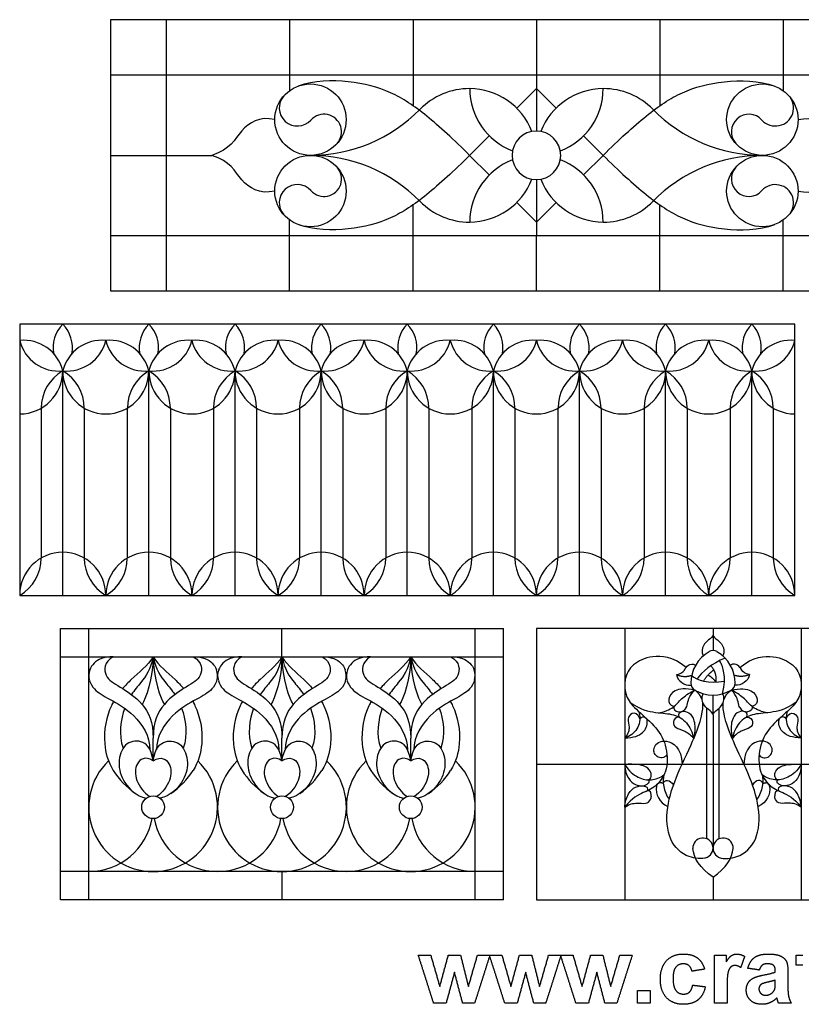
# Model space of a CAD drawing. Header units: millimetres. Extents: x -150 to 141, y -141 to 148.
# Drawn here: x -149.7 to -31.5, y -138.2 to 10.5 of the extents above; entities that cross this region are included whole.
import ezdxf

# ---------------------------------------------------------------- set-up
doc = ezdxf.new("R2010")
doc.units = ezdxf.units.MM
doc.header["$MEASUREMENT"] = 0
doc.layers.add('Layer 03', color=5, linetype='Continuous')

msp = doc.modelspace()

# ---------------------------------------------------------------- linework, layer by layer
at = {"layer": 'Layer 03'}
for p, q in [((-127.55, 10.46), (-127.55, -30.51)), ((-108.92, 10.46), (-108.92, -0.27)), ((-90.29, 10.46), (-90.29, -2.54)), ((-53.03, 10.46), (-53.03, -2.54)), ((-34.4, 10.46), (-34.4, -0.27)), ((-7.37, 2.06), (-135.94, 2.06)), ((-74.62, -2.91), (-71.66, 0.05)), ((-68.7, -2.91), (-71.66, 0.05)), ((-81.74, -10.03), (-78.78, -7.07)), ((-61.58, -10.03), (-64.54, -7.07)), ((-81.74, -10.03), (-78.78, -12.99)), ((-61.58, -10.03), (-64.54, -12.99)), ((-90.29, -30.51), (-90.29, -17.51)), ((-74.62, -17.15), (-71.66, -20.11)), ((-68.7, -17.15), (-71.66, -20.11)), ((-53.03, -30.51), (-53.03, -17.51)), ((-108.92, -30.51), (-108.92, -19.79)), ((-34.4, -30.51), (-34.4, -19.79)), ((-135.94, -22.12), (-7.37, -22.12)), ((-32.65, -35.51), (-149.67, -35.51)), ((-149.67, -35.51), (-149.67, -76.48)), ((-32.65, -76.48), (-32.65, -35.51)), ((-149.67, -76.48), (-32.65, -76.48)), ((-143.5, -81.48), (-76.65, -81.48)), ((-143.5, -122.45), (-143.5, -81.48)), ((-139.24, -122.45), (-139.24, -81.48)), ((-80.91, -122.45), (-80.91, -81.48)), ((-76.65, -122.45), (-76.65, -81.48)), ((-71.65, -81.48), (-71.65, -122.45)), ((-18.36, -81.48), (-71.65, -81.48)), ((-58.32, -81.48), (-58.32, -122.45)), ((-45, -81.48), (-45, -82.42)), ((-31.68, -81.48), (-31.68, -122.45)), ((-143.5, -85.74), (-76.65, -85.74)), ((-45.94, -113.25), (-45.94, -93.52)), ((-44.06, -113.25), (-44.06, -93.52)), ((-45, -94.54), (-45, -114.65)), ((-76.65, -118.19), (-143.5, -118.19)), ((-45, -119.06), (-45, -122.45)), ((-76.65, -122.45), (-143.5, -122.45)), ((-71.65, -122.45), (-18.36, -122.45))]:
    msp.add_line(p, q, dxfattribs=at)
msp.add_lwpolyline([(-135.94, -30.51), (-7.37, -30.51), (-7.37, 10.46), (-135.94, 10.46)], close=True, dxfattribs=at)
for points in [[(-71.66, 10.46), (-71.66, 2.06)], [(-71.66, 2.06), (-71.66, -6.36)], [(-135.94, -10.03), (-127.55, -10.03)], [(-127.55, -10.03), (-120.66, -10.03)], [(-71.66, -13.7), (-71.66, -22.12)], [(-71.66, -30.51), (-71.66, -22.12)], [(-143.17, -76.48), (-143.17, -42.58)], [(-130.16, -76.48), (-130.16, -42.58)], [(-117.16, -76.48), (-117.16, -42.58)], [(-104.16, -76.48), (-104.16, -42.58)], [(-91.16, -76.48), (-91.16, -42.58)], [(-78.16, -76.48), (-78.16, -42.58)], [(-65.16, -76.48), (-65.16, -42.58)], [(-52.15, -76.48), (-52.15, -42.58)], [(-39.15, -76.48), (-39.15, -42.58)], [(-146.42, -48.21), (-146.42, -70.85)], [(-139.92, -48.21), (-139.92, -70.85)], [(-133.42, -48.21), (-133.42, -70.85)], [(-126.91, -48.21), (-126.91, -70.85)], [(-120.41, -48.21), (-120.41, -70.85)], [(-113.91, -48.21), (-113.91, -70.85)], [(-107.41, -48.21), (-107.41, -70.85)], [(-100.91, -48.21), (-100.91, -70.85)], [(-94.41, -48.21), (-94.41, -70.85)], [(-87.91, -48.21), (-87.91, -70.85)], [(-81.41, -48.21), (-81.41, -70.85)], [(-74.91, -48.21), (-74.91, -70.85)], [(-68.41, -48.21), (-68.41, -70.85)], [(-61.9, -48.21), (-61.9, -70.85)], [(-55.4, -48.21), (-55.4, -70.85)], [(-48.9, -48.21), (-48.9, -70.85)], [(-42.4, -48.21), (-42.4, -70.85)], [(-35.9, -48.21), (-35.9, -70.85)], [(-110.07, -85.74), (-110.07, -81.48)], [(-45, -82.42), (-45, -84.82)], [(-45, -94.54), (-45, -91.53)], [(-71.65, -101.97), (-18.36, -101.97)], [(-110.07, -118.19), (-110.07, -122.45)]]:
    msp.add_lwpolyline(points, dxfattribs=at)
for centre, radius in [((-105.77, -4.64), 5.39), ((-37.55, -4.64), 5.39), ((-105.77, -15.42), 5.39), ((-37.55, -15.42), 5.39), ((-129.52, -108.47), 1.72), ((-110.07, -108.47), 1.72), ((-90.63, -108.47), 1.72)]:
    msp.add_circle(centre, radius, dxfattribs=at)
for centre, radius, start, end in [((-81.76, -10.45), 10.5, 89.8632, 135.5437), ((-71.63, 0.07), 10.1, 180.1368, 248.9231), ((-81.76, -10.05), 10.1, 21.0769, 89.8632), ((-61.56, -10.05), 10.1, 90.1368, 158.9231), ((-71.68, 0.07), 10.1, 291.0769, 359.8632), ((-61.55, -10.45), 10.5, 44.4563, 90.1368), ((-107.74, -2.86), 2.74, 138.0046, 318.0046), ((-35.58, -2.86), 2.74, 221.9954, 41.9954), ((-105.77, 13.11), 23.13, 270, 315.5437), ((-103.73, -6.47), 2.65, 318.0046, 138.0046), ((-37.55, 13.11), 23.13, 224.4563, 270), ((-39.58, -6.47), 2.65, 41.9954, 221.9954), ((-71.66, -10.03), 3.67, 90, 270), ((-71.66, -10.03), 3.67, 270, 90), ((-105.77, -33.16), 23.13, 44.4563, 90), ((-37.55, -33.16), 23.13, 90, 135.5437), ((-103.73, -13.59), 2.65, 221.9954, 41.9954), ((-71.63, -20.13), 10.1, 111.0769, 179.8632), ((-71.68, -20.13), 10.1, 0.1368, 68.9231), ((-39.58, -13.59), 2.65, 138.0046, 318.0046), ((-107.74, -17.19), 2.74, 41.9954, 221.9954), ((-81.76, -10), 10.1, 270.1368, 338.9231), ((-61.56, -10), 10.1, 201.0769, 269.8632), ((-35.58, -17.19), 2.74, 318.0046, 138.0046), ((-81.76, -9.61), 10.5, 224.4563, 270.1368), ((-61.55, -9.61), 10.5, 269.8632, 315.5437), ((-139.59, -39.05), 5.03, 135.3479, 190.737), ((-146.74, -39.05), 5.03, 349.263, 44.6521), ((-126.59, -39.05), 5.03, 135.3479, 190.737), ((-133.74, -39.05), 5.03, 349.263, 44.6521), ((-113.58, -39.05), 5.03, 135.3479, 190.737), ((-120.74, -39.05), 5.03, 349.263, 44.6521), ((-100.58, -39.05), 5.03, 135.3479, 190.737), ((-107.74, -39.05), 5.03, 349.263, 44.6521), ((-87.58, -39.05), 5.03, 135.3479, 190.737), ((-94.74, -39.05), 5.03, 349.263, 44.6521), ((-74.58, -39.05), 5.03, 135.3479, 190.737), ((-81.74, -39.05), 5.03, 349.263, 44.6521), ((-61.58, -39.05), 5.03, 135.3479, 190.737), ((-68.73, -39.05), 5.03, 349.263, 44.6521), ((-48.58, -39.05), 5.03, 135.3479, 190.737), ((-55.73, -39.05), 5.03, 349.263, 44.6521), ((-35.57, -39.05), 5.03, 135.3479, 190.737), ((-42.73, -39.05), 5.03, 349.263, 44.6521), ((-149.05, -44.02), 6.06, 13.6873, 95.8), ((-143.78, -36.55), 6.06, 193.6873, 275.8), ((-137.28, -44.02), 6.06, 84.2, 166.3127), ((-142.55, -36.55), 6.06, 264.2, 346.3127), ((-136.05, -44.02), 6.06, 13.6873, 95.8), ((-130.78, -36.55), 6.06, 193.6873, 275.8), ((-124.28, -44.02), 6.06, 84.2, 166.3127), ((-129.55, -36.55), 6.06, 264.2, 346.3127), ((-123.05, -44.02), 6.06, 13.6873, 95.8), ((-117.78, -36.55), 6.06, 193.6873, 275.8), ((-111.27, -44.02), 6.06, 84.2, 166.3127), ((-116.55, -36.55), 6.06, 264.2, 346.3127), ((-110.05, -44.02), 6.06, 13.6873, 95.8), ((-104.77, -36.55), 6.06, 193.6873, 275.8), ((-98.27, -44.02), 6.06, 84.2, 166.3127), ((-103.55, -36.55), 6.06, 264.2, 346.3127), ((-97.05, -44.02), 6.06, 13.6873, 95.8), ((-91.77, -36.55), 6.06, 193.6873, 275.8), ((-85.27, -44.02), 6.06, 84.2, 166.3127), ((-90.55, -36.55), 6.06, 264.2, 346.3127), ((-84.05, -44.02), 6.06, 13.6873, 95.8), ((-78.77, -36.55), 6.06, 193.6873, 275.8), ((-72.27, -44.02), 6.06, 84.2, 166.3127), ((-77.54, -36.55), 6.06, 264.2, 346.3127), ((-71.04, -44.02), 6.06, 13.6873, 95.8), ((-65.77, -36.55), 6.06, 193.6873, 275.8), ((-59.27, -44.02), 6.06, 84.2, 166.3127), ((-64.54, -36.55), 6.06, 264.2, 346.3127), ((-58.04, -44.02), 6.06, 13.6873, 95.8), ((-52.77, -36.55), 6.06, 193.6873, 275.8), ((-46.27, -44.02), 6.06, 84.2, 166.3127), ((-51.54, -36.55), 6.06, 264.2, 346.3127), ((-45.04, -44.02), 6.06, 13.6873, 95.8), ((-39.76, -36.55), 6.06, 193.6873, 275.8), ((-33.26, -44.02), 6.06, 84.2, 166.3127), ((-38.54, -36.55), 6.06, 264.2, 346.3127), ((-149.67, -42.58), 6.5, 270, 360), ((-139.92, -48.21), 6.5, 120, 180), ((-146.42, -48.21), 6.5, 0, 60), ((-136.67, -42.58), 6.5, 180, 270), ((-136.67, -42.58), 6.5, 270, 360), ((-126.91, -48.21), 6.5, 120, 180), ((-123.66, -42.58), 6.5, 180, 270), ((-133.42, -48.21), 6.5, 0, 60), ((-123.66, -42.58), 6.5, 270, 360), ((-113.91, -48.21), 6.5, 120, 180), ((-110.66, -42.58), 6.5, 180, 270), ((-120.41, -48.21), 6.5, 0, 60), ((-110.66, -42.58), 6.5, 270, 360), ((-100.91, -48.21), 6.5, 120, 180), ((-97.66, -42.58), 6.5, 180, 270), ((-107.41, -48.21), 6.5, 0, 60), ((-97.66, -42.58), 6.5, 270, 360), ((-87.91, -48.21), 6.5, 120, 180), ((-84.66, -42.58), 6.5, 180, 270), ((-94.41, -48.21), 6.5, 0, 60), ((-84.66, -42.58), 6.5, 270, 360), ((-74.91, -48.21), 6.5, 120, 180), ((-71.66, -42.58), 6.5, 180, 270), ((-81.41, -48.21), 6.5, 0, 60), ((-71.66, -42.58), 6.5, 270, 360), ((-61.9, -48.21), 6.5, 120, 180), ((-58.65, -42.58), 6.5, 180, 270), ((-68.41, -48.21), 6.5, 0, 60), ((-58.65, -42.58), 6.5, 270, 360), ((-48.9, -48.21), 6.5, 120, 180), ((-45.65, -42.58), 6.5, 180, 270), ((-55.4, -48.21), 6.5, 0, 60), ((-45.65, -42.58), 6.5, 270, 360), ((-35.9, -48.21), 6.5, 120, 180), ((-32.65, -42.58), 6.5, 180, 270), ((-42.4, -48.21), 6.5, 0, 60), ((-143.17, -76.48), 6.5, 90, 180), ((-152.92, -70.85), 6.5, 300, 360), ((-143.17, -76.48), 6.5, 0, 90), ((-133.42, -70.85), 6.5, 180, 240), ((-130.16, -76.48), 6.5, 90, 180), ((-139.92, -70.85), 6.5, 300, 360), ((-130.16, -76.48), 6.5, 0, 90), ((-120.41, -70.85), 6.5, 180, 240), ((-117.16, -76.48), 6.5, 90, 180), ((-126.91, -70.85), 6.5, 300, 360), ((-117.16, -76.48), 6.5, 0, 90), ((-107.41, -70.85), 6.5, 180, 240), ((-104.16, -76.48), 6.5, 90, 180), ((-113.91, -70.85), 6.5, 300, 360), ((-104.16, -76.48), 6.5, 0, 90), ((-94.41, -70.85), 6.5, 180, 240), ((-91.16, -76.48), 6.5, 90, 180), ((-100.91, -70.85), 6.5, 300, 360), ((-91.16, -76.48), 6.5, 0, 90), ((-81.41, -70.85), 6.5, 180, 240), ((-78.16, -76.48), 6.5, 90, 180), ((-87.91, -70.85), 6.5, 300, 360), ((-78.16, -76.48), 6.5, 0, 90), ((-68.41, -70.85), 6.5, 180, 240), ((-65.16, -76.48), 6.5, 90, 180), ((-74.91, -70.85), 6.5, 300, 360), ((-65.16, -76.48), 6.5, 0, 90), ((-55.4, -70.85), 6.5, 180, 240), ((-52.15, -76.48), 6.5, 90, 180), ((-61.9, -70.85), 6.5, 300, 360), ((-52.15, -76.48), 6.5, 0, 90), ((-42.4, -70.85), 6.5, 180, 240), ((-39.15, -76.48), 6.5, 90, 180), ((-48.9, -70.85), 6.5, 300, 360), ((-39.15, -76.48), 6.5, 0, 90), ((-29.4, -70.85), 6.5, 180, 240), ((-42.85, -89.75), 5.5, 120, 180), ((-45, -86.03), 1.21, 60, 120), ((-47.15, -89.75), 5.5, 0, 60), ((-136.68, -88.61), 2.55, 159.5171, 197.1633), ((-122.35, -88.61), 2.55, 342.8367, 20.4829), ((-117.24, -88.61), 2.55, 159.5171, 197.1633), ((-102.91, -88.61), 2.55, 342.8367, 20.4829), ((-97.8, -88.61), 2.55, 159.5171, 197.1633), ((-83.46, -88.61), 2.55, 342.8367, 20.4829), ((-47.15, -89.75), 1.21, 180, 239.9998), ((-42.85, -89.75), 1.21, 300.0002, 360), ((-42.85, -89.75), 1.21, 299.9995, 0.0001), ((-45, -86.03), 5.5, 240, 299.9999), ((-50.04, -92.94), 1.13, 262.4067, 333.6966), ((-39.96, -92.94), 1.13, 206.3034, 277.5933), ((-55.52, -95.43), 0.585, 3.0268, 106.192), ((-34.49, -95.43), 0.585, 73.808, 176.9732), ((-129.52, -108.47), 9.72, 133.9251, 46.0749), ((-110.07, -108.47), 9.72, 133.9251, 46.0749), ((-90.63, -108.47), 9.72, 133.9251, 46.0749), ((-125.38, -96.55), 11.98, 212.0677, 235.3199), ((-133.65, -96.55), 11.98, 304.6801, 327.9323), ((-105.94, -96.55), 11.98, 212.0677, 235.3199), ((-114.2, -96.55), 11.98, 304.6801, 327.9323), ((-86.5, -96.55), 11.98, 212.0677, 235.3199), ((-94.76, -96.55), 11.98, 304.6801, 327.9323), ((-54.85, -103.81), 0.525, 266.0712, 355.9159), ((-35.15, -103.81), 0.525, 184.0841, 273.9288), ((-55.18, -105.74), 0.345, 295.2608, 61.594), ((-54.9, -104.6), 0.261, 318.1421, 86.0829), ((-52.96, -105.38), 0.595, 91.576, 170.6644), ((-37.04, -105.38), 0.595, 9.3356, 88.424), ((-35.1, -104.6), 0.261, 93.9171, 221.8579), ((-34.82, -105.74), 0.345, 118.406, 244.7392), ((-54.8, -106.44), 0.447, 14.6718, 115.3935), ((-56.05, -106.76), 1.73, 0, 14.6718), ((-33.95, -106.76), 1.73, 165.3282, 180), ((-35.2, -106.44), 0.447, 64.6065, 165.3282), ((-139.24, -108.47), 9.72, 270, 349.8701), ((-119.79, -108.47), 9.72, 190.1299, 270), ((-119.79, -108.47), 9.72, 270, 349.8701), ((-100.35, -108.47), 9.72, 190.1299, 270), ((-100.35, -108.47), 9.72, 270, 349.8701), ((-80.91, -108.47), 9.72, 190.1299, 270), ((-46.52, -114.65), 1.52, 286.8119, 182.2446), ((-43.48, -114.65), 1.52, 357.7554, 253.1881)]:
    msp.add_arc(centre, radius, start, end, dxfattribs=at)
for points, degree in [([(-81.74, -10.03), (-84.08, -7.69), (-88.49, -3.67), (-93.48, -0.3), (-99.72, 1.38), (-105.22, 1.31), (-107.65, 0.41)], 3), ([(-61.58, -10.03), (-59.24, -7.69), (-54.83, -3.67), (-49.84, -0.3), (-43.6, 1.38), (-38.1, 1.31), (-35.67, 0.41)], 3), ([(-111.16, -4.64), (-113.43, -4.07), (-116.68, -6.1), (-117.82, -9.13), (-120.66, -10.03)], 3), ([(-32.16, -4.64), (-29.89, -4.07), (-26.64, -6.1), (-25.49, -9.13), (-22.65, -10.03)], 3), ([(-111.16, -15.42), (-113.43, -15.98), (-116.68, -13.96), (-117.82, -10.92), (-120.66, -10.03)], 3), ([(-81.74, -10.03), (-84.08, -12.37), (-88.49, -16.38), (-93.48, -19.75), (-99.72, -21.44), (-105.22, -21.37), (-107.65, -20.47)], 3), ([(-61.58, -10.03), (-59.24, -12.37), (-54.83, -16.38), (-49.84, -19.75), (-43.6, -21.44), (-38.1, -21.37), (-35.67, -20.47)], 3), ([(-32.16, -15.42), (-29.89, -15.98), (-26.64, -13.96), (-25.49, -10.92), (-22.65, -10.03)], 3), ([(-45, -82.42), (-45, -82.74), (-45.7, -83.2), (-46.53, -83.95), (-46.76, -85.03), (-46.48, -85.61)], 3), ([(-45, -82.42), (-45, -82.74), (-44.3, -83.2), (-43.47, -83.95), (-43.25, -85.03), (-43.52, -85.61)], 3), ([(-135.57, -85.74), (-136.97, -86.59), (-136.97, -88.93), (-134.78, -90.11), (-130.9, -92.61), (-129.52, -95.62), (-129.52, -98.03)], 3), ([(-129.52, -85.74), (-129.52, -89.02), (-130.64, -92.19), (-131.2, -92.95)], 3), ([(-129.52, -85.74), (-129.52, -89.02), (-128.39, -92.19), (-127.83, -92.95)], 3), ([(-123.46, -85.74), (-122.06, -86.59), (-122.06, -88.93), (-124.25, -90.11), (-128.13, -92.61), (-129.52, -95.62), (-129.52, -98.03)], 3), ([(-116.13, -85.74), (-117.53, -86.59), (-117.53, -88.93), (-115.34, -90.11), (-111.46, -92.61), (-110.07, -95.62), (-110.07, -98.03)], 3), ([(-110.07, -85.74), (-110.07, -89.02), (-111.2, -92.19), (-111.75, -92.95)], 3), ([(-104.02, -85.74), (-102.62, -86.59), (-102.62, -88.93), (-104.81, -90.11), (-108.69, -92.61), (-110.07, -95.62), (-110.07, -98.03)], 3), ([(-110.07, -85.74), (-110.07, -89.02), (-108.95, -92.19), (-108.39, -92.95)], 3), ([(-96.69, -85.74), (-98.08, -86.59), (-98.08, -88.93), (-95.89, -90.11), (-92.02, -92.61), (-90.63, -95.62), (-90.63, -98.03)], 3), ([(-90.63, -85.74), (-90.63, -89.02), (-91.76, -92.19), (-92.31, -92.95)], 3), ([(-84.57, -85.74), (-83.18, -86.59), (-83.18, -88.93), (-85.36, -90.11), (-89.24, -92.61), (-90.63, -95.62), (-90.63, -98.03)], 3), ([(-90.63, -85.74), (-90.63, -89.02), (-89.5, -92.19), (-88.95, -92.95)], 3), ([(-43.17, -85.95), (-45.2, -86.79), (-46.71, -88.05), (-47.41, -89.11)], 3), ([(-50.52, -88.44), (-49.82, -88.38), (-49.26, -87.72), (-48.83, -86.96), (-48.04, -86.77), (-47.62, -87)], 3), ([(-45.33, -87.11), (-44.45, -88.11), (-44.57, -89.57)], 2), ([(-39.49, -88.44), (-40.18, -88.38), (-40.74, -87.72), (-41.17, -86.96), (-41.96, -86.77), (-42.38, -87)], 3), ([(-50.52, -88.44), (-50.33, -89.41), (-49.34, -90.15), (-48.32, -90.04)], 3), ([(-50.52, -88.44), (-49.4, -88.94), (-48.23, -88.56)], 2), ([(-48.23, -88.56), (-47.37, -89.38), (-45.77, -89.79), (-43.25, -89.46)], 3), ([(-46.46, -89.42), (-45.71, -88.32), (-44.89, -87.76)], 2), ([(-45.75, -88.52), (-45.11, -88.85), (-44.57, -89.57)], 2), ([(-39.49, -88.44), (-40.6, -88.94), (-41.78, -88.56)], 2), ([(-39.49, -88.44), (-39.67, -89.41), (-40.67, -90.15), (-41.68, -90.04)], 3), ([(-47.75, -90.8), (-49.14, -90.5), (-51.06, -90.69), (-51.84, -92.15), (-51.58, -93.09), (-50.93, -93.27)], 3), ([(-42.25, -90.8), (-40.86, -90.5), (-38.94, -90.69), (-38.16, -92.15), (-38.42, -93.09), (-39.07, -93.27)], 3), ([(-53.15, -94.21), (-51.9, -93.95), (-50.71, -93.25), (-49.74, -91.94), (-48.4, -91.1), (-47.75, -90.8)], 3), ([(-36.85, -94.21), (-38.1, -93.95), (-39.29, -93.25), (-40.26, -91.94), (-41.6, -91.1), (-42.25, -90.8)], 3), ([(-133.81, -93.53), (-134.42, -95.21), (-134.8, -97.52), (-134.05, -99.56)], 3), ([(-125.22, -93.53), (-124.61, -95.21), (-124.23, -97.52), (-124.98, -99.56)], 3), ([(-114.37, -93.53), (-114.98, -95.21), (-115.36, -97.52), (-114.6, -99.56)], 3), ([(-105.77, -93.53), (-105.17, -95.21), (-104.79, -97.52), (-105.54, -99.56)], 3), ([(-94.93, -93.53), (-95.54, -95.21), (-95.91, -97.52), (-95.16, -99.56)], 3), ([(-86.33, -93.53), (-85.72, -95.21), (-85.35, -97.52), (-86.1, -99.56)], 3), ([(-57.52, -92.65), (-55.98, -93.76), (-53.51, -94.27), (-50.82, -94.33), (-48.9, -95.54), (-48.09, -97.13), (-47.92, -98.16)], 3), ([(-50.93, -93.27), (-51, -93.59), (-50.78, -93.98), (-50.19, -94.06)], 3), ([(-32.48, -92.65), (-34.02, -93.76), (-36.49, -94.27), (-39.18, -94.33), (-41.11, -95.54), (-41.91, -97.13), (-42.08, -98.16)], 3), ([(-39.07, -93.27), (-39, -93.59), (-39.22, -93.98), (-39.81, -94.06)], 3), ([(-56.19, -94.03), (-55.9, -95.26), (-56.29, -96.75), (-57.51, -97.82), (-58.32, -98)], 3), ([(-56.05, -95.12), (-56.31, -94.31), (-57.39, -94.1), (-57.95, -95.14), (-57.57, -96.36), (-57.75, -97.33), (-58.32, -98)], 3), ([(-56.05, -95.12), (-55.92, -94.94), (-55.68, -94.87)], 2), ([(-50.09, -94.86), (-50.68, -94.83), (-51.16, -95.64), (-50.73, -96.52), (-49.29, -96.89), (-48.28, -97.57), (-47.92, -98.16)], 3), ([(-50.09, -94.86), (-50.26, -94.28), (-49.69, -93.87), (-48.6, -94.09), (-47.76, -95.22), (-47.65, -96.86), (-47.92, -98.16)], 3), ([(-39.91, -94.86), (-39.75, -94.28), (-40.31, -93.87), (-41.4, -94.09), (-42.24, -95.22), (-42.36, -96.86), (-42.08, -98.16)], 3), ([(-39.91, -94.86), (-39.32, -94.83), (-38.84, -95.64), (-39.27, -96.52), (-40.71, -96.89), (-41.73, -97.57), (-42.08, -98.16)], 3), ([(-33.95, -95.12), (-34.09, -94.94), (-34.32, -94.87)], 2), ([(-33.81, -94.03), (-34.11, -95.26), (-33.72, -96.75), (-32.49, -97.82), (-31.68, -98)], 3), ([(-33.95, -95.12), (-33.69, -94.31), (-32.61, -94.1), (-32.05, -95.14), (-32.43, -96.36), (-32.25, -97.33), (-31.68, -98)], 3), ([(-129.52, -101.46), (-129.52, -99.75), (-129.52, -98.03)], 2), ([(-110.07, -101.46), (-110.07, -99.75), (-110.07, -98.03)], 2), ([(-90.63, -101.46), (-90.63, -99.75), (-90.63, -98.03)], 2), ([(-129.52, -101.46), (-129.85, -99.45), (-131.3, -98.18), (-133.96, -98.7), (-134.99, -101.75), (-134.13, -104.76), (-132.12, -106.75), (-130.6, -107.13)], 3), ([(-129.52, -101.46), (-129.18, -99.45), (-127.73, -98.18), (-125.07, -98.7), (-124.04, -101.75), (-124.9, -104.76), (-126.92, -106.75), (-128.44, -107.13)], 3), ([(-110.07, -101.46), (-110.41, -99.45), (-111.86, -98.18), (-114.52, -98.7), (-115.55, -101.75), (-114.68, -104.76), (-112.67, -106.75), (-111.15, -107.13)], 3), ([(-110.07, -101.46), (-109.73, -99.45), (-108.29, -98.18), (-105.63, -98.7), (-104.6, -101.75), (-105.46, -104.76), (-107.47, -106.75), (-108.99, -107.13)], 3), ([(-90.63, -101.46), (-90.97, -99.45), (-92.41, -98.18), (-95.07, -98.7), (-96.11, -101.75), (-95.24, -104.76), (-93.23, -106.75), (-91.71, -107.13)], 3), ([(-90.63, -101.46), (-90.29, -99.45), (-88.84, -98.18), (-86.19, -98.7), (-85.15, -101.75), (-86.02, -104.76), (-88.03, -106.75), (-89.55, -107.13)], 3), ([(-51.95, -100.57), (-52.31, -101.12), (-53.69, -101.07), (-54.25, -99.36), (-52.39, -97.86), (-49.73, -99.49), (-49.67, -101.97)], 3), ([(-38.05, -100.57), (-37.69, -101.12), (-36.31, -101.07), (-35.75, -99.36), (-37.62, -97.86), (-40.27, -99.49), (-40.33, -101.97)], 3), ([(-129.52, -101.46), (-130.77, -100.72), (-132.27, -101.7), (-132.3, -104.42), (-130.96, -106.24), (-130.07, -106.85)], 3), ([(-129.52, -101.46), (-128.26, -100.72), (-126.76, -101.7), (-126.74, -104.42), (-128.07, -106.24), (-128.96, -106.85)], 3), ([(-110.07, -101.46), (-111.33, -100.72), (-112.82, -101.7), (-112.85, -104.42), (-111.52, -106.24), (-110.63, -106.85)], 3), ([(-110.07, -101.46), (-108.82, -100.72), (-107.32, -101.7), (-107.29, -104.42), (-108.63, -106.24), (-109.52, -106.85)], 3), ([(-90.63, -101.46), (-91.89, -100.72), (-93.38, -101.7), (-93.41, -104.42), (-92.08, -106.24), (-91.18, -106.85)], 3), ([(-90.63, -101.46), (-89.37, -100.72), (-87.88, -101.7), (-87.85, -104.42), (-89.18, -106.24), (-90.07, -106.85)], 3), ([(-58.32, -101.97), (-57.76, -103.05), (-56.25, -104.16), (-54.33, -104.51), (-52.97, -104.03), (-52.41, -103.59)], 3), ([(-31.68, -101.97), (-32.24, -103.05), (-33.75, -104.16), (-35.67, -104.51), (-37.03, -104.03), (-37.59, -103.59)], 3), ([(-52.41, -103.59), (-52.7, -104.48), (-52.48, -106.21), (-51.61, -107.26)], 3), ([(-37.59, -103.59), (-37.3, -104.48), (-37.52, -106.21), (-38.4, -107.26)], 3), ([(-53.55, -105.29), (-53.77, -106.61), (-53.11, -107.72), (-51.81, -108.35)], 3), ([(-52.51, -104.9), (-52.74, -104.78), (-52.98, -104.79)], 2), ([(-52.51, -104.9), (-52.36, -104.21), (-51.47, -104.3), (-50.96, -105.09)], 3), ([(-37.49, -104.9), (-37.65, -104.21), (-38.53, -104.3), (-39.04, -105.09)], 3), ([(-36.45, -105.29), (-36.24, -106.61), (-36.9, -107.72), (-38.19, -108.35)], 3), ([(-37.49, -104.9), (-37.26, -104.78), (-37.02, -104.79)], 2), ([(-45, -119.06), (-46.97, -117.69), (-47.98, -116.01), (-48.03, -114.71)], 3), ([(-45, -119.06), (-43.03, -117.69), (-42.02, -116.01), (-41.97, -114.71)], 3), ([(-87.18, -138.06), (-88.33, -134.44), (-89.49, -130.83)], 2), ([(-89.49, -130.83), (-88.55, -130.83), (-87.61, -130.83)], 2), ([(-87.61, -130.83), (-86.93, -133.2), (-86.25, -135.57)], 2), ([(-86.25, -135.57), (-85.61, -133.2), (-84.96, -130.83)], 2), ([(-84.96, -130.83), (-84.04, -130.83), (-83.11, -130.83)], 2), ([(-83.11, -130.83), (-82.52, -133.2), (-81.93, -135.57)], 2), ([(-81.93, -135.57), (-81.24, -133.2), (-80.56, -130.83)], 2), ([(-78.69, -130.83), (-79.84, -134.44), (-80.99, -138.06)], 2), ([(-80.56, -130.83), (-79.62, -130.83), (-78.69, -130.83)], 2), ([(-76.44, -138.06), (-77.59, -134.44), (-78.75, -130.83)], 2), ([(-78.75, -130.83), (-77.81, -130.83), (-76.87, -130.83)], 2), ([(-76.87, -130.83), (-76.19, -133.2), (-75.51, -135.57)], 2), ([(-75.51, -135.57), (-74.87, -133.2), (-74.22, -130.83)], 2), ([(-74.22, -130.83), (-73.3, -130.83), (-72.37, -130.83)], 2), ([(-72.37, -130.83), (-71.78, -133.2), (-71.19, -135.57)], 2), ([(-71.19, -135.57), (-70.5, -133.2), (-69.82, -130.83)], 2), ([(-67.95, -130.83), (-69.1, -134.44), (-70.25, -138.06)], 2), ([(-69.82, -130.83), (-68.88, -130.83), (-67.95, -130.83)], 2), ([(-65.7, -138.06), (-66.85, -134.44), (-68.01, -130.83)], 2), ([(-68.01, -130.83), (-67.07, -130.83), (-66.13, -130.83)], 2), ([(-66.13, -130.83), (-65.45, -133.2), (-64.77, -135.57)], 2), ([(-64.77, -135.57), (-64.12, -133.2), (-63.48, -130.83)], 2), ([(-63.48, -130.83), (-62.56, -130.83), (-61.63, -130.83)], 2), ([(-61.63, -130.83), (-61.04, -133.2), (-60.45, -135.57)], 2), ([(-60.45, -135.57), (-59.76, -133.2), (-59.07, -130.83)], 2), ([(-57.2, -130.83), (-58.36, -134.44), (-59.51, -138.06)], 2), ([(-59.07, -130.83), (-58.14, -130.83), (-57.2, -130.83)], 2), ([(-52.01, -131.65), (-51.07, -130.65), (-49.47, -130.65)], 2), ([(-49.47, -130.65), (-48.16, -130.65), (-47.39, -131.21)], 2), ([(-44.8, -138.06), (-44.8, -134.44), (-44.8, -130.83)], 2), ([(-44.8, -130.83), (-43.9, -130.83), (-43.01, -130.83)], 2), ([(-43.01, -130.83), (-43.01, -131.34), (-43.01, -131.85)], 2), ([(-42.22, -130.89), (-41.87, -130.65), (-41.43, -130.65)], 2), ([(-41.43, -130.65), (-40.81, -130.65), (-40.23, -131.01)], 2), ([(-38.75, -131.18), (-38.05, -130.65), (-36.67, -130.65)], 2), ([(-36.67, -130.65), (-35.41, -130.65), (-34.8, -130.95)], 2), ([(-32.45, -130.83), (-31.96, -130.83), (-31.46, -130.83)], 2), ([(-32.45, -132.32), (-32.45, -131.57), (-32.45, -130.83)], 2), ([(-52.95, -134.45), (-52.95, -132.65), (-52.01, -131.65)], 2), ([(-49.48, -132.13), (-50.19, -132.13), (-50.61, -132.63)], 2), ([(-48.62, -132.41), (-48.95, -132.13), (-49.48, -132.13)], 2), ([(-47.39, -131.21), (-46.62, -131.78), (-46.28, -132.93)], 2), ([(-43.01, -131.85), (-42.57, -131.13), (-42.22, -130.89)], 2), ([(-40.23, -131.01), (-40.52, -131.85), (-40.82, -132.69)], 2), ([(-39.74, -132.81), (-39.45, -131.71), (-38.75, -131.18)], 2), ([(-37.57, -132.34), (-37.84, -132.54), (-38.01, -133.06)], 2), ([(-36.82, -132.13), (-37.3, -132.13), (-37.57, -132.34)], 2), ([(-35.86, -132.37), (-36.11, -132.13), (-36.82, -132.13)], 2), ([(-34.8, -130.95), (-34.19, -131.26), (-33.94, -131.72)], 2), ([(-33.94, -131.72), (-33.69, -132.19), (-33.69, -133.44)], 2), ([(-31.46, -132.32), (-31.96, -132.32), (-32.45, -132.32)], 2), ([(-84.03, -133.41), (-84.66, -135.73), (-85.29, -138.06)], 2), ([(-82.8, -138.06), (-83.41, -135.73), (-84.03, -133.41)], 2), ([(-73.28, -133.41), (-73.92, -135.73), (-74.55, -138.06)], 2), ([(-72.06, -138.06), (-72.67, -135.73), (-73.28, -133.41)], 2), ([(-62.54, -133.41), (-63.17, -135.73), (-63.81, -138.06)], 2), ([(-61.32, -138.06), (-61.93, -135.73), (-62.54, -133.41)], 2), ([(-50.61, -132.63), (-51.03, -133.13), (-51.03, -134.31)], 2), ([(-48.19, -133.24), (-48.29, -132.69), (-48.62, -132.41)], 2), ([(-46.28, -132.93), (-47.24, -133.09), (-48.19, -133.24)], 2), ([(-42.73, -133.4), (-42.88, -133.98), (-42.88, -135.82)], 2), ([(-42.31, -132.6), (-42.58, -132.82), (-42.73, -133.4)], 2), ([(-41.67, -132.38), (-42.05, -132.38), (-42.31, -132.6)], 2), ([(-40.82, -132.69), (-41.27, -132.38), (-41.67, -132.38)], 2), ([(-38.01, -133.06), (-38.87, -132.93), (-39.74, -132.81)], 2), ([(-37.41, -133.83), (-36.1, -133.58), (-35.6, -133.36)], 2), ([(-35.6, -133.17), (-35.6, -132.61), (-35.86, -132.37)], 2), ([(-35.6, -133.36), (-35.6, -133.27), (-35.6, -133.17)], 2), ([(-33.69, -133.44), (-33.69, -134.56), (-33.69, -135.68)], 2), ([(-52.01, -137.24), (-52.95, -136.23), (-52.95, -134.45)], 2), ([(-51.03, -134.31), (-51.03, -135.62), (-50.6, -136.16)], 2), ([(-39.98, -136.11), (-39.98, -135.49), (-39.7, -135.01)], 2), ([(-39.7, -135.01), (-39.41, -134.53), (-38.9, -134.28)], 2), ([(-38.9, -134.28), (-38.38, -134.02), (-37.41, -133.83)], 2), ([(-37.71, -135.22), (-38.07, -135.49), (-38.07, -135.9)], 2), ([(-36.71, -134.89), (-37.48, -135.06), (-37.71, -135.22)], 2), ([(-35.6, -134.6), (-35.95, -134.72), (-36.71, -134.89)], 2), ([(-35.67, -135.91), (-35.6, -135.67), (-35.6, -134.98)], 2), ([(-35.6, -134.98), (-35.6, -134.79), (-35.6, -134.6)], 2), ([(-56.4, -138.06), (-56.4, -137.1), (-56.4, -136.14)], 2), ([(-56.4, -136.14), (-55.45, -136.14), (-54.49, -136.14)], 2), ([(-54.49, -136.14), (-54.49, -137.1), (-54.49, -138.06)], 2), ([(-50.6, -136.16), (-50.17, -136.7), (-49.44, -136.7)], 2), ([(-49.44, -136.7), (-48.9, -136.7), (-48.56, -136.39)], 2), ([(-48.56, -136.39), (-48.21, -136.09), (-48.07, -135.34)], 2), ([(-48.07, -135.34), (-47.11, -135.46), (-46.15, -135.59)], 2), ([(-46.15, -135.59), (-46.45, -136.9), (-47.27, -137.57)], 2), ([(-42.88, -135.82), (-42.88, -136.94), (-42.88, -138.06)], 2), ([(-39.34, -137.64), (-39.98, -137.03), (-39.98, -136.11)], 2), ([(-38.07, -135.9), (-38.07, -136.3), (-37.78, -136.59)], 2), ([(-37.78, -136.59), (-37.5, -136.88), (-37.05, -136.88)], 2), ([(-37.05, -136.88), (-36.56, -136.88), (-36.11, -136.54)], 2), ([(-36.11, -136.54), (-35.77, -136.28), (-35.67, -135.91)], 2), ([(-33.69, -135.68), (-33.69, -136.63), (-33.58, -137.08)], 2), ([(-85.29, -138.06), (-86.23, -138.06), (-87.18, -138.06)], 2), ([(-80.99, -138.06), (-81.9, -138.06), (-82.8, -138.06)], 2), ([(-74.55, -138.06), (-75.49, -138.06), (-76.44, -138.06)], 2), ([(-70.25, -138.06), (-71.15, -138.06), (-72.06, -138.06)], 2), ([(-63.81, -138.06), (-64.75, -138.06), (-65.7, -138.06)], 2), ([(-59.51, -138.06), (-60.41, -138.06), (-61.32, -138.06)], 2), ([(-54.49, -138.06), (-55.45, -138.06), (-56.4, -138.06)], 2), ([(-49.49, -138.24), (-51.07, -138.24), (-52.01, -137.24)], 2), ([(-47.27, -137.57), (-48.1, -138.24), (-49.49, -138.24)], 2), ([(-42.88, -138.06), (-43.84, -138.06), (-44.8, -138.06)], 2), ([(-37.59, -138.24), (-38.7, -138.24), (-39.34, -137.64)], 2), ([(-36.4, -138), (-36.96, -138.24), (-37.59, -138.24)], 2), ([(-35.36, -137.27), (-35.84, -137.76), (-36.4, -138)], 2), ([(-35.29, -137.5), (-35.34, -137.33), (-35.36, -137.27)], 2), ([(-35.11, -138.06), (-35.18, -137.87), (-35.29, -137.5)], 2), ([(-33.19, -138.06), (-34.15, -138.06), (-35.11, -138.06)], 2), ([(-33.58, -137.08), (-33.48, -137.54), (-33.19, -138.06)], 2)]:
    msp.add_open_spline(points, degree=degree, dxfattribs=at)
for points, knots in [([(-135.57, -85.74), (-137, -85.74), (-138.33, -86.38), (-138.94, -87.36), (-139.08, -87.72)], [0, 0, 0, 0, 3.131583, 4.819198, 4.819198, 4.819198, 4.819198]), ([(-129.52, -85.74), (-130.39, -87.19), (-132.14, -88.46), (-133.72, -90.07), (-134.13, -90.56)], [0, 0, 0, 0, 5.335492, 7.416405, 7.416405, 7.416405, 7.416405]), ([(-129.52, -85.74), (-129.92, -87.7), (-131.02, -89.28), (-132.33, -90.78), (-132.79, -91.47)], [0, 0, 0, 0, 4.5551, 7.204393, 7.204393, 7.204393, 7.204393]), ([(-129.52, -85.74), (-129.11, -87.7), (-128.01, -89.28), (-126.7, -90.78), (-126.24, -91.47)], [0, 0, 0, 0, 4.5551, 7.204393, 7.204393, 7.204393, 7.204393]), ([(-129.52, -85.74), (-128.64, -87.19), (-126.89, -88.46), (-125.32, -90.07), (-124.9, -90.56)], [0, 0, 0, 0, 5.335492, 7.416405, 7.416405, 7.416405, 7.416405]), ([(-123.46, -85.74), (-122.03, -85.74), (-120.7, -86.38), (-120.09, -87.36), (-119.96, -87.72)], [0, 0, 0, 0, 3.131583, 4.819198, 4.819198, 4.819198, 4.819198]), ([(-116.13, -85.74), (-117.56, -85.74), (-118.89, -86.38), (-119.5, -87.36), (-119.63, -87.72)], [0, 0, 0, 0, 3.131583, 4.819198, 4.819198, 4.819198, 4.819198]), ([(-110.07, -85.74), (-110.95, -87.19), (-112.7, -88.46), (-114.27, -90.07), (-114.69, -90.56)], [0, 0, 0, 0, 5.335492, 7.416405, 7.416405, 7.416405, 7.416405]), ([(-110.07, -85.74), (-110.47, -87.7), (-111.58, -89.28), (-112.89, -90.78), (-113.35, -91.47)], [0, 0, 0, 0, 4.5551, 7.204393, 7.204393, 7.204393, 7.204393]), ([(-110.07, -85.74), (-109.19, -87.19), (-107.45, -88.46), (-105.87, -90.07), (-105.46, -90.56)], [0, 0, 0, 0, 5.335492, 7.416405, 7.416405, 7.416405, 7.416405]), ([(-110.07, -85.74), (-109.67, -87.7), (-108.57, -89.28), (-107.25, -90.78), (-106.8, -91.47)], [0, 0, 0, 0, 4.5551, 7.204393, 7.204393, 7.204393, 7.204393]), ([(-104.02, -85.74), (-102.59, -85.74), (-101.26, -86.38), (-100.65, -87.36), (-100.51, -87.72)], [0, 0, 0, 0, 3.131583, 4.819198, 4.819198, 4.819198, 4.819198]), ([(-96.69, -85.74), (-98.12, -85.74), (-99.44, -86.38), (-100.05, -87.36), (-100.19, -87.72)], [0, 0, 0, 0, 3.131583, 4.819198, 4.819198, 4.819198, 4.819198]), ([(-90.63, -85.74), (-91.51, -87.19), (-93.25, -88.46), (-94.83, -90.07), (-95.24, -90.56)], [0, 0, 0, 0, 5.335492, 7.416405, 7.416405, 7.416405, 7.416405]), ([(-90.63, -85.74), (-91.03, -87.7), (-92.13, -89.28), (-93.45, -90.78), (-93.9, -91.47)], [0, 0, 0, 0, 4.5551, 7.204393, 7.204393, 7.204393, 7.204393]), ([(-90.63, -85.74), (-89.75, -87.19), (-88, -88.46), (-86.43, -90.07), (-86.01, -90.56)], [0, 0, 0, 0, 5.335492, 7.416405, 7.416405, 7.416405, 7.416405]), ([(-90.63, -85.74), (-90.23, -87.7), (-89.12, -89.28), (-87.81, -90.78), (-87.35, -91.47)], [0, 0, 0, 0, 4.5551, 7.204393, 7.204393, 7.204393, 7.204393]), ([(-84.57, -85.74), (-83.14, -85.74), (-81.81, -86.38), (-81.2, -87.36), (-81.07, -87.72)], [0, 0, 0, 0, 3.131583, 4.819198, 4.819198, 4.819198, 4.819198]), ([(-49.05, -87.38), (-51.12, -85.7), (-54.37, -85.46), (-57.25, -86.81), (-58.22, -88.59), (-58.32, -89.75), (-58.32, -90.05)], [-0.146046, -0.146046, -0.146046, -0.146046, 4.391937, 8.783874, 13.175811, 14.700356, 14.700356, 14.700356, 14.700356]), ([(-40.95, -87.38), (-38.88, -85.7), (-35.63, -85.46), (-32.76, -86.81), (-31.78, -88.59), (-31.68, -89.75), (-31.68, -90.05)], [-0.146046, -0.146046, -0.146046, -0.146046, 4.391937, 8.783874, 13.175811, 14.700356, 14.700356, 14.700356, 14.700356]), ([(-43.59, -91.35), (-43.18, -89.89), (-43.22, -88.32), (-43.66, -86.92), (-44, -86.33)], [0, 0, 0, 0, 3.81318, 6.742526, 6.742526, 6.742526, 6.742526]), ([(-139.12, -89.37), (-138.99, -89.81), (-138.36, -90.89), (-136.29, -92.1), (-132.37, -94.13), (-130, -97.7), (-130, -99.82)], [7.318212, 7.318212, 7.318212, 7.318212, 9.394749, 12.526331, 15.657914, 18.789497, 18.789497, 18.789497, 18.789497]), ([(-119.91, -89.37), (-120.05, -89.81), (-120.67, -90.89), (-122.75, -92.1), (-126.66, -94.13), (-129.03, -97.7), (-129.03, -99.82)], [7.318212, 7.318212, 7.318212, 7.318212, 9.394749, 12.526331, 15.657914, 18.789497, 18.789497, 18.789497, 18.789497]), ([(-119.68, -89.37), (-119.54, -89.81), (-118.92, -90.89), (-116.84, -92.1), (-112.93, -94.13), (-110.56, -97.7), (-110.56, -99.82)], [7.318212, 7.318212, 7.318212, 7.318212, 9.394749, 12.526331, 15.657914, 18.789497, 18.789497, 18.789497, 18.789497]), ([(-100.46, -89.37), (-100.6, -89.81), (-101.23, -90.89), (-103.3, -92.1), (-107.22, -94.13), (-109.59, -97.7), (-109.59, -99.82)], [7.318212, 7.318212, 7.318212, 7.318212, 9.394749, 12.526331, 15.657914, 18.789497, 18.789497, 18.789497, 18.789497]), ([(-100.24, -89.37), (-100.1, -89.81), (-99.47, -90.89), (-97.4, -92.1), (-93.48, -94.13), (-91.11, -97.7), (-91.11, -99.82)], [7.318212, 7.318212, 7.318212, 7.318212, 9.394749, 12.526331, 15.657914, 18.789497, 18.789497, 18.789497, 18.789497]), ([(-81.02, -89.37), (-81.16, -89.81), (-81.78, -90.89), (-83.86, -92.1), (-87.77, -94.13), (-90.15, -97.7), (-90.15, -99.82)], [7.318212, 7.318212, 7.318212, 7.318212, 9.394749, 12.526331, 15.657914, 18.789497, 18.789497, 18.789497, 18.789497]), ([(-58.32, -90.05), (-58.32, -90.61), (-58.08, -92.02), (-56.88, -93.53), (-53.69, -96.14), (-51.96, -98.93), (-51.75, -102.91), (-53.51, -105.36), (-55.22, -106.14), (-57.22, -107.05), (-58.32, -108.46)], [14.700356, 14.700356, 14.700356, 14.700356, 17.567748, 21.959685, 26.351622, 30.74356, 35.135497, 39.527434, 43.919371, 47.865157, 47.865157, 47.865157, 47.865157]), ([(-31.68, -90.05), (-31.68, -90.61), (-31.92, -92.02), (-33.12, -93.53), (-36.31, -96.14), (-38.04, -98.93), (-38.25, -102.91), (-36.5, -105.36), (-34.79, -106.14), (-32.78, -107.05), (-31.68, -108.46)], [14.700356, 14.700356, 14.700356, 14.700356, 17.567748, 21.959685, 26.351622, 30.74356, 35.135497, 39.527434, 43.919371, 47.865157, 47.865157, 47.865157, 47.865157]), ([(-45.94, -116.06), (-46.71, -116.34), (-49.03, -116.17), (-51.84, -113.7), (-52.19, -108.51), (-50.44, -103.41), (-47.48, -97.45), (-46.64, -94.54), (-46.39, -92.51), (-47.02, -91.35), (-47.75, -90.8)], [-9.644023, -9.644023, -9.644023, -9.644023, -8.514523, -7.029047, -5.54357, -4.058093, -2.572617, -1.08714, 0, 1, 1, 1, 1]), ([(-49.03, -93.44), (-48.97, -93.32), (-48.81, -92.83), (-48.75, -92.1), (-48.23, -91.22), (-47.75, -90.8)], [1.117336, 1.117336, 1.117336, 1.117336, 1.709313, 3.418626, 5.127939, 5.127939, 5.127939, 5.127939]), ([(-45, -94.54), (-45, -94.21), (-45.7, -93.75), (-46.53, -93.01), (-46.76, -91.92), (-46.47, -91.33)], [0, 0, 0, 0, 1.736622, 3.473244, 5.220731, 5.220731, 5.220731, 5.220731]), ([(-45, -94.54), (-45, -94.21), (-44.3, -93.75), (-43.47, -93.01), (-43.24, -91.92), (-43.53, -91.33)], [0, 0, 0, 0, 1.736622, 3.473244, 5.220731, 5.220731, 5.220731, 5.220731]), ([(-44.06, -116.06), (-43.29, -116.34), (-40.97, -116.17), (-38.16, -113.7), (-37.81, -108.51), (-39.56, -103.41), (-42.53, -97.45), (-43.36, -94.54), (-43.61, -92.51), (-42.98, -91.35), (-42.25, -90.8)], [-9.644023, -9.644023, -9.644023, -9.644023, -8.514523, -7.029047, -5.54357, -4.058093, -2.572617, -1.08714, 0, 1, 1, 1, 1]), ([(-40.97, -93.44), (-41.03, -93.32), (-41.19, -92.83), (-41.25, -92.1), (-41.77, -91.22), (-42.25, -90.8)], [1.117336, 1.117336, 1.117336, 1.117336, 1.709313, 3.418626, 5.127939, 5.127939, 5.127939, 5.127939]), ([(-135.49, -92.5), (-135.61, -92.71), (-136.52, -94.5), (-137.29, -97.99), (-136.37, -101.59), (-135.54, -102.91)], [9.926078, 9.926078, 9.926078, 9.926078, 10.670984, 16.006476, 19.291659, 19.291659, 19.291659, 19.291659]), ([(-123.54, -92.5), (-123.42, -92.71), (-122.51, -94.5), (-121.74, -97.99), (-122.66, -101.59), (-123.49, -102.91)], [9.926078, 9.926078, 9.926078, 9.926078, 10.670984, 16.006476, 19.291659, 19.291659, 19.291659, 19.291659]), ([(-116.05, -92.5), (-116.16, -92.71), (-117.08, -94.5), (-117.85, -97.99), (-116.92, -101.59), (-116.1, -102.91)], [9.926078, 9.926078, 9.926078, 9.926078, 10.670984, 16.006476, 19.291659, 19.291659, 19.291659, 19.291659]), ([(-104.1, -92.5), (-103.98, -92.71), (-103.06, -94.5), (-102.29, -97.99), (-103.22, -101.59), (-104.05, -102.91)], [9.926078, 9.926078, 9.926078, 9.926078, 10.670984, 16.006476, 19.291659, 19.291659, 19.291659, 19.291659]), ([(-96.6, -92.5), (-96.72, -92.71), (-97.64, -94.5), (-98.41, -97.99), (-97.48, -101.59), (-96.65, -102.91)], [9.926078, 9.926078, 9.926078, 9.926078, 10.670984, 16.006476, 19.291659, 19.291659, 19.291659, 19.291659]), ([(-84.65, -92.5), (-84.54, -92.71), (-83.62, -94.5), (-82.85, -97.99), (-83.78, -101.59), (-84.61, -102.91)], [9.926078, 9.926078, 9.926078, 9.926078, 10.670984, 16.006476, 19.291659, 19.291659, 19.291659, 19.291659]), ([(-58.32, -98), (-56.96, -97.99), (-55.44, -97.41), (-54.89, -96.13), (-54.93, -95.4)], [0, 0, 0, 0, 3.641726, 6.907734, 6.907734, 6.907734, 6.907734]), ([(-31.68, -98), (-33.04, -97.99), (-34.57, -97.41), (-35.11, -96.13), (-35.07, -95.4)], [0, 0, 0, 0, 3.641726, 6.907734, 6.907734, 6.907734, 6.907734]), ([(-58.32, -101.97), (-58.32, -102.94), (-57.76, -104.33), (-56.76, -105.14), (-55.52, -105.34), (-54.96, -105.03), (-54.73, -104.8), (-54.71, -104.77)], [0, 0, 0, 0, 1.974446, 3.948892, 5.923337, 7.897783, 8.191939, 8.191939, 8.191939, 8.191939]), ([(-54.32, -103.85), (-54.31, -103.65), (-54.36, -103.13), (-54.84, -102.37), (-56.3, -101.97), (-57.79, -101.97)], [10.541579, 10.541579, 10.541579, 10.541579, 11.846675, 13.821121, 15.795566, 15.795566, 15.795566, 15.795566]), ([(-35.68, -103.85), (-35.69, -103.65), (-35.64, -103.13), (-35.17, -102.37), (-33.7, -101.97), (-32.21, -101.97)], [10.541579, 10.541579, 10.541579, 10.541579, 11.846675, 13.821121, 15.795566, 15.795566, 15.795566, 15.795566]), ([(-31.68, -101.97), (-31.68, -102.94), (-32.24, -104.33), (-33.24, -105.14), (-34.49, -105.34), (-35.04, -105.03), (-35.27, -104.8), (-35.29, -104.77)], [0, 0, 0, 0, 1.974446, 3.948892, 5.923337, 7.897783, 8.191939, 8.191939, 8.191939, 8.191939]), ([(-58.32, -108.46), (-58.32, -107.77), (-57.78, -106.26), (-56.77, -105.31), (-55.63, -105.18), (-55.12, -105.38), (-55.01, -105.44)], [0, 0, 0, 0, 1.997721, 3.995443, 5.993164, 6.653914, 6.653914, 6.653914, 6.653914]), ([(-31.68, -108.46), (-31.68, -107.77), (-32.22, -106.26), (-33.24, -105.31), (-34.37, -105.18), (-34.88, -105.38), (-34.99, -105.44)], [0, 0, 0, 0, 1.997721, 3.995443, 5.993164, 6.653914, 6.653914, 6.653914, 6.653914]), ([(-58.32, -108.46), (-57.63, -107.99), (-56.46, -107.76), (-55.1, -108.02), (-54.49, -107.55), (-54.31, -106.98), (-54.31, -106.76)], [0, 0, 0, 0, 1.962108, 3.924215, 5.886323, 6.791259, 6.791259, 6.791259, 6.791259]), ([(-31.68, -108.46), (-32.38, -107.99), (-33.54, -107.76), (-34.9, -108.02), (-35.51, -107.55), (-35.69, -106.98), (-35.69, -106.76)], [0, 0, 0, 0, 1.962108, 3.924215, 5.886323, 6.791259, 6.791259, 6.791259, 6.791259])]:
    msp.add_open_spline(points, degree=3, knots=knots, dxfattribs=at)

doc.saveas('drawing.dxf')
